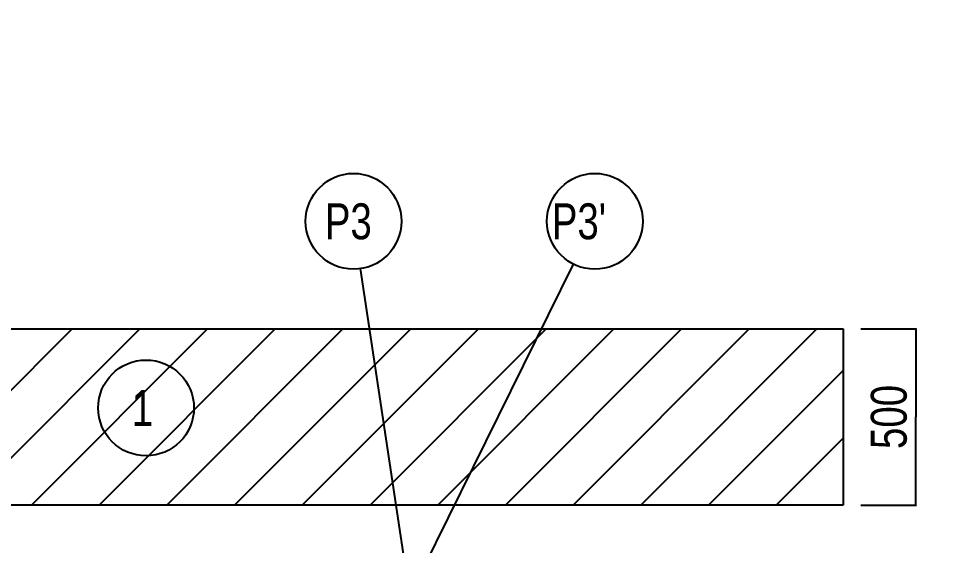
# Model space of a CAD drawing. Header units: millimetres. Extents: x 0 to 10500, y 0 to 7425.
# Drawn here: x 3138 to 5105, y 2657 to 3756 of the extents above; entities that cross this region are included whole.
import ezdxf

# ---------------------------------------------------------------- set-up
doc = ezdxf.new("R2010")
doc.units = ezdxf.units.MM
doc.header["$LTSCALE"] = 577.5
doc.layers.get('0').update_dxf_attribs({"linetype": 'CONTINUOUS'})
doc.layers.add('NOTES3D', color=7, linetype='CONTINUOUS')
doc.styles.get("Standard").update_dxf_attribs({"font": 'txt', "width": 0.85})
doc.styles.add('TEXTSTYLE_2', font='txt', dxfattribs={"width": 0.8})
doc.dimstyles.new('DIMSTYLE_1', dxfattribs={"dimtxt": 75, "dimasz": 3.5, "dimexe": 1.5, "dimexo": 1.5, "dimgap": 18.75, "dimtad": 1, "dimdec": 1, "dimtxsty": 'TEXTSTYLE_2', "dimblk": '_FILLED', "dimblk1": '_FILLED', "dimblk2": '_FILLED', "dimcen": 0.09, "dimadec": 1, "dimazin": 2, "dimtp": 0.1, "dimtm": 0.1, "dimtfac": 1, "dimtdec": 1, "dimtofl": 0, "dimtmove": 0, "dimatfit": 3, "dimldrblk": '_FILLED', "dimfxl": 1, "dimtolj": 1, "dimarcsym": 0})
doc.dimstyles.get("Standard").update_dxf_attribs({"dimtxt": 3.5, "dimasz": 3.5, "dimexe": 1.5, "dimexo": 1.5, "dimtad": 1, "dimdec": 1, "dimtxsty": 'Standard', "dimblk": '_FILLED', "dimblk1": '_FILLED', "dimblk2": '_FILLED', "dimcen": 0.09, "dimadec": 1, "dimazin": 2, "dimtol": 1, "dimtp": 0.1, "dimtm": 0.1, "dimtfac": 1, "dimtdec": 1, "dimtofl": 0, "dimtmove": 0, "dimatfit": 3, "dimldrblk": '_FILLED', "dimfxl": 1, "dimtolj": 1, "dimarcsym": 0})

# ---------------------------------------------------------------- blocks, each defined once
blk = doc.blocks.new('_FILLED')
at = {"color": 0, "linetype": 'ByBlock'}
blk.add_solid([(0, 0), (-1, 0.21), (-1, -0.21)], dxfattribs=at)
blk = doc.blocks.new('*D16')
at = {"color": 2, "linetype": 'Continuous', "transparency": 16777216}
for p, q in [((4897.7, 3108.6), (4993.3, 3108.6)), ((4993.3, 3108.6), (5013.5, 3108.6)), ((5012, 3108.6), (5012, 2924.7)), ((5012, 2740.8), (5012, 2924.7)), ((4897.7, 2740.8), (4993.3, 2740.8)), ((4993.3, 2740.8), (5013.5, 2740.8))]:
    blk.add_line(p, q, dxfattribs=at)
at = {"color": 2, "linetype": 'Continuous', "transparency": 16777216, "xscale": 3.5, "yscale": 3.5, "zscale": 3.5}
for p, rotation in [((5012, 3108.6), 90), ((5012, 2740.8), 270)]:
    blk.add_blockref('_FILLED', p, dxfattribs=dict(at, rotation=rotation))
at = {"color": 2, "linetype": 'Continuous', "transparency": 16777216, "insert": (4918.3, 2924.7), "char_height": 75, "width": 180, "attachment_point": 2, "rotation": 90, "line_spacing_factor": 0.9, "style": 'TEXTSTYLE_2'}
blk.add_mtext('500', dxfattribs=at)

msp = doc.modelspace()

# ---------------------------------------------------------------- hatches: boundary and pattern name
at = {"linetype": 'Continuous'}
h = msp.add_hatch(dxfattribs=at)
h.set_pattern_fill('DXSEC_1', color=2, scale=100, angle=45, style=0, pattern_type=0)
h.set_pattern_definition([(45, (0, 0), (-70.7107, 70.7107), [])])
h.paths.add_polyline_path([(1037.39, 2628.27), (1366.23, 2628.27), (1366.23, 1840.77), (1037.39, 1840.77)])
h.paths.add_polyline_path([(1772.96, 1382.11), (4853.73, 1382.11), (4853.73, 1061.92), (1772.96, 1061.92)])
h.paths.add_polyline_path([(1777.29, 3108.55), (4860.22, 3108.55), (4860.22, 2740.77), (1777.29, 2740.77)])
h.paths.add_polyline_path([(2094.89, 6582.64), (4669.41, 6582.64), (4669.41, 6236.49), (2094.89, 6236.49)])
h.paths.add_polyline_path([(5476.81, 1633.07), (5476.81, 2697.5), (5122, 2697.5), (5122, 1633.07)])

# ---------------------------------------------------------------- linework, layer by layer
at = {"color": 2, "linetype": 'Continuous'}
for p, q in [((1777.29, 3108.55), (4860.22, 3108.55)), ((4860.22, 3108.55), (4860.22, 2740.77)), ((4860.22, 2740.77), (1777.29, 2740.77))]:
    msp.add_line(p, q, dxfattribs=at)
at = {"color": 7, "linetype": 'Continuous'}
for p, q in [((1777.29, 3108.55), (4860.22, 3108.55)), ((4860.22, 3108.55), (4860.22, 2740.77)), ((4860.22, 2740.77), (1777.29, 2740.77))]:
    msp.add_line(p, q, dxfattribs=at)
at = {"layer": 'NOTES3D', "color": 2, "linetype": 'Continuous'}
for centre in [(3837.7, 3333.32), (4341.84, 3333.32), (3404.32, 2943.62)]:
    msp.add_circle(centre, 100, dxfattribs=at)

# ---------------------------------------------------------------- texts
at = {"layer": 'NOTES3D', "color": 2, "linetype": 'Continuous', "char_height": 75, "attachment_point": 1, "line_spacing_factor": 0.9, "style": 'TEXTSTYLE_2'}
for s, insert, width in [('P3', (3777.7, 3370.82), 120), ("P3'", (4251.84, 3370.82), 180), ('1', (3374.32, 2981.12), 60)]:
    msp.add_mtext(s, dxfattribs=dict(at, insert=insert, width=width))

# ---------------------------------------------------------------- dimensions: what is measured, and where the dimension line sits
at = {"color": 2, "linetype": 'Continuous'}
dim = msp.add_linear_dim(base=(5012.02, 2740.77), p1=(4896.22, 3108.55), p2=(4896.22, 2740.77), angle=270, text='500', dimstyle='DIMSTYLE_1', dxfattribs=at)
dim.commit()
dim.dimension.update_dxf_attribs({"geometry": '*D16', "text_midpoint": (5012.02, 2924.66), "dimtype": 160})

# ---------------------------------------------------------------- leaders
at = {"layer": 'NOTES3D', "color": 2, "linetype": 'Continuous'}
for points in [[(3943.85, 2625.04), (3852.52, 3234.42)], [(3952.04, 2544.19), (4297.55, 3243.66)]]:
    msp.add_leader(points, dimstyle='Standard', override={"dimtad": 0}, dxfattribs=at)

doc.saveas('drawing.dxf')
